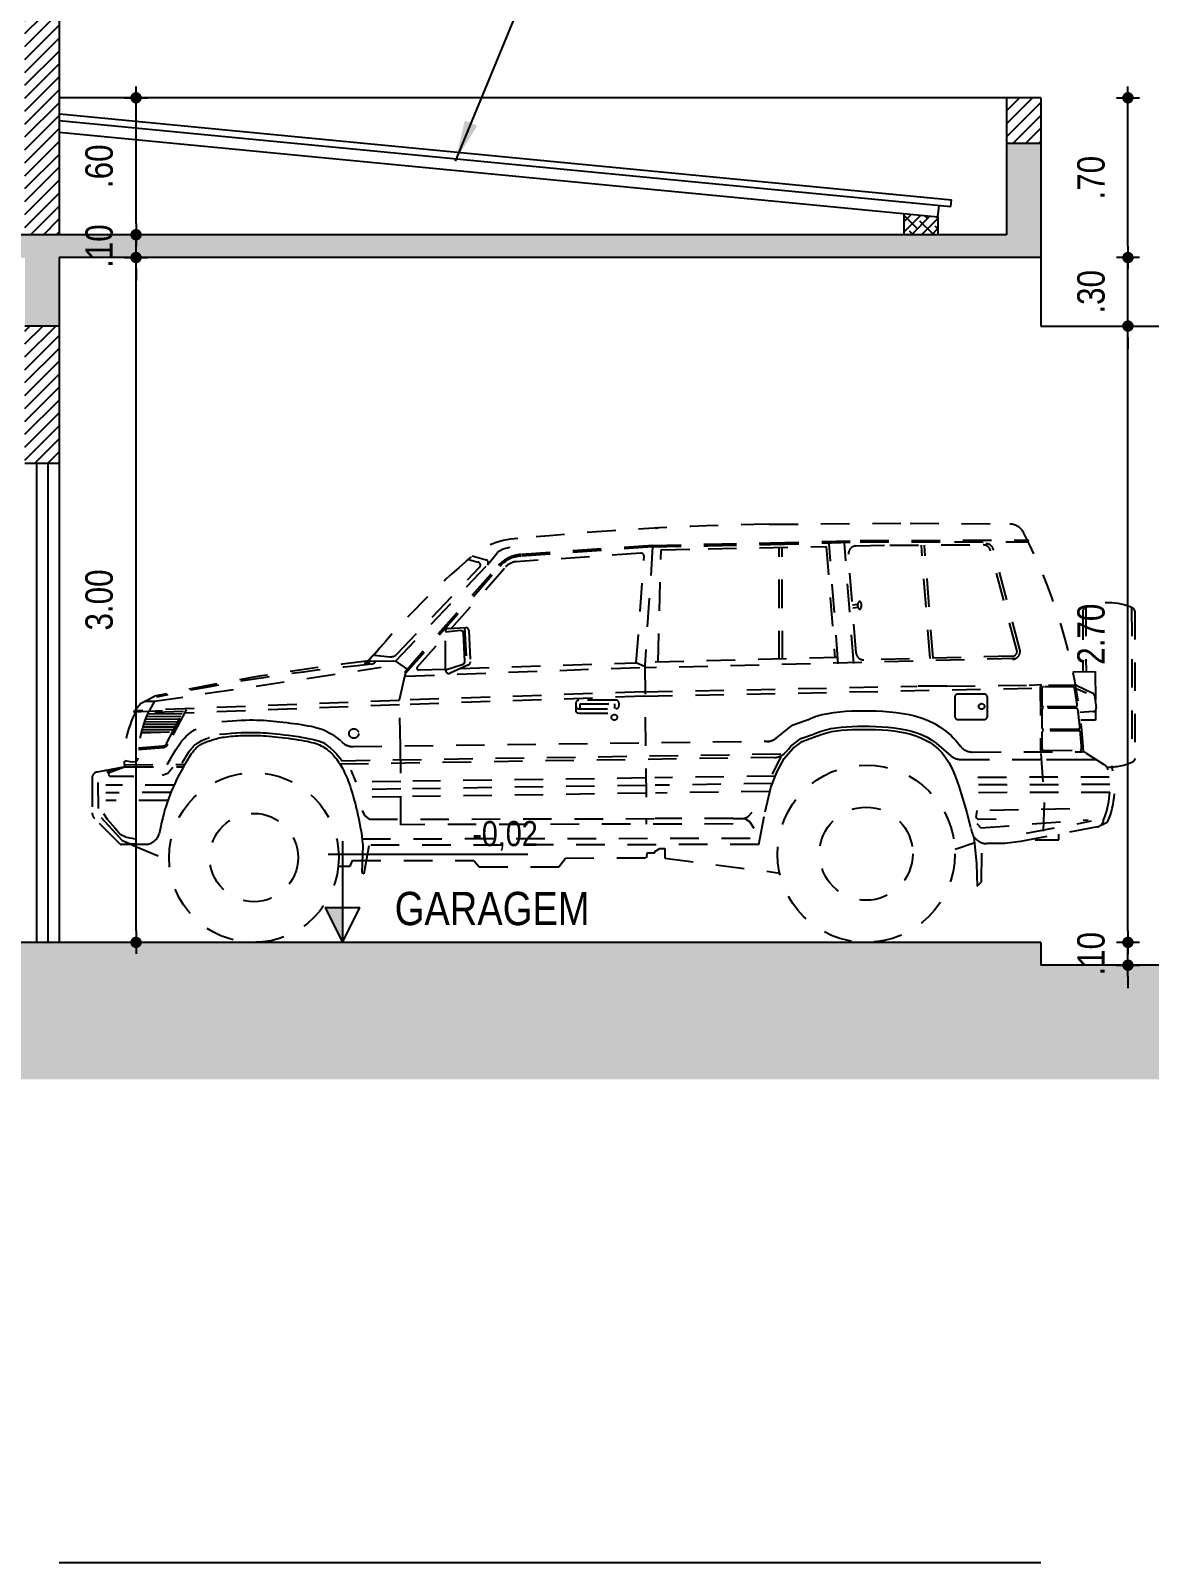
# Model space of a CAD drawing. Header units: millimetres. Extents: x 3955 to 10567, y -112 to 1797.
# Drawn here: x 5278.84 to 5283.74, y 1029.76 to 1036.47 of the extents above; entities that cross this region are included whole.
import ezdxf
from ezdxf.enums import TextEntityAlignment as Align

# ---------------------------------------------------------------- set-up
doc = ezdxf.new("R2010")
doc.units = ezdxf.units.MM
doc.header["$LTSCALE"] = 20
doc.linetypes.add('HIDDEN2', pattern=[0.1875, 0.125, -0.0625])
for name, color, linetype in [('COTA', 7, 'Continuous'), ('E-hatch', 8, 'Continuous'), ('E-prj-w', 7, 'HIDDEN2'), ('E-txt-g', 3, 'Continuous'), ('PAREDE', 5, 'Continuous')]:
    doc.layers.add(name, color=color, linetype=linetype)
doc.layers.add('E-Cta-W', color=7, linetype='Continuous', lineweight=20)
doc.layers.add('E-Txt-W', color=7, linetype='Continuous', lineweight=20)
doc.styles.add('F2', font='ARIALN.TTF')
doc.styles.add('REG60', font='romans.shx', dxfattribs={"width": 0.8, "height": 0.15})
doc.styles.add('REG80', font='romans.shx', dxfattribs={"width": 0.8, "height": 0.2})
doc.styles.get("Standard").update_dxf_attribs({"font": 'arial.ttf'})
doc.dimstyles.new('ARQUITETURA', dxfattribs={"dimtxt": 0.11, "dimasz": 0.05, "dimexe": 0.1, "dimexo": 0, "dimgap": 0.1, "dimtad": 1, "dimzin": 5, "dimdsep": 46, "dimtxsty": 'F2', "dimblk": 'COTA', "dimcen": 0, "dimse1": 1, "dimse2": 1, "dimadec": 0, "dimazin": 0, "dimtfac": 2, "dimtix": 1, "dimtmove": 2, "dimatfit": 3, "dimldrblk": 'COTA', "dimfxl": 1, "dimtolj": 1, "dimtzin": 5, "dimarcsym": 0})
doc.dimstyles.get("Standard").update_dxf_attribs({"dimtxt": 0.18, "dimasz": 0.18, "dimexe": 0.18, "dimexo": 0.0625, "dimgap": 0.09, "dimtad": 0, "dimtih": 1, "dimtoh": 1, "dimdec": 4, "dimzin": 0, "dimdsep": 46, "dimtxsty": 'Standard', "dimcen": 0.09, "dimadec": 0, "dimazin": 0, "dimtfac": 1, "dimtdec": 4, "dimtofl": 0, "dimtmove": 0, "dimatfit": 3, "dimfxl": 1, "dimtolj": 1, "dimtzin": 0, "dimarcsym": 0})
pattern_1 = [(45, (0, 0), (-0.02828427125, 0.02828427125), [])]

# ---------------------------------------------------------------- blocks, each defined once
blk = doc.blocks.new('TXT-AMB75')
at = {"layer": 'E-txt-g', "style": 'REG80', "width": 0.8, "flags": 8}
blk.add_attdef('TXT', text='', height=0.2, dxfattribs=at).set_placement((0.0055, 0.2964), align=Align.CENTER)
at = {"layer": 'E-Txt-W', "style": 'REG60', "width": 0.8, "flags": 8}
blk.add_attdef('TXT', text='', height=0.15, dxfattribs=at).set_placement((0.0055, 0.0271), align=Align.CENTER)
blk = doc.blocks.new('COTA')
at = {"layer": 'COTA'}
for p, q in [((-1, 0), (1, 0)), ((0, 1), (0, -1))]:
    blk.add_line(p, q, dxfattribs=at)
at = {"layer": 'COTA', "const_width": 0.5}
blk.add_lwpolyline([(-0.25, 0, 1), (0.25, 0, 1)], format="xyb", close=True, dxfattribs=at)
blk = doc.blocks.new('*D371')
at = {"color": 0, "lineweight": -2}
blk.add_line((5279.3026, 1032.527), (5279.3026, 1035.427), dxfattribs=at)
at = {"color": 0, "lineweight": -2, "xscale": 0.05, "yscale": 0.05, "zscale": 0.05}
for p, rotation in [((5279.3026, 1035.477), 90), ((5279.3026, 1032.477), 270)]:
    blk.add_blockref('COTA', p, dxfattribs=dict(at, rotation=rotation))
at = {"color": 0, "insert": (5279.1413, 1033.977), "char_height": 0.12, "attachment_point": 5, "rotation": 90, "style": 'F2'}
blk.add_mtext('\\A1;3.00', dxfattribs=at)
blk = doc.blocks.new('*D372')
at = {"color": 0, "lineweight": -2}
for p, q in [((5279.3026, 1035.627), (5279.3026, 1035.677)), ((5279.3026, 1035.477), (5279.3026, 1035.577)), ((5279.3026, 1035.427), (5279.3026, 1035.377))]:
    blk.add_line(p, q, dxfattribs=at)
at = {"color": 0, "lineweight": -2, "xscale": 0.05, "yscale": 0.05, "zscale": 0.05}
for p, rotation in [((5279.3026, 1035.577), 270), ((5279.3026, 1035.477), 90)]:
    blk.add_blockref('COTA', p, dxfattribs=dict(at, rotation=rotation))
at = {"color": 0, "insert": (5279.1413, 1035.527), "char_height": 0.12, "attachment_point": 5, "rotation": 90, "style": 'F2'}
blk.add_mtext('\\A1;.10', dxfattribs=at)
blk = doc.blocks.new('*D373')
at = {"color": 0, "lineweight": -2}
blk.add_line((5279.3026, 1035.627), (5279.3026, 1036.127), dxfattribs=at)
at = {"color": 0, "lineweight": -2, "xscale": 0.05, "yscale": 0.05, "zscale": 0.05}
for p, rotation in [((5279.3026, 1036.177), 90), ((5279.3026, 1035.577), 270)]:
    blk.add_blockref('COTA', p, dxfattribs=dict(at, rotation=rotation))
at = {"color": 0, "insert": (5279.1413, 1035.877), "char_height": 0.12, "attachment_point": 5, "rotation": 90, "style": 'F2'}
blk.add_mtext('\\A1;.60', dxfattribs=at)
blk = doc.blocks.new('*D449')
at = {"color": 0, "lineweight": -2}
for p, q in [((5283.6482, 1032.527), (5283.6482, 1032.577)), ((5283.6482, 1032.377), (5283.6482, 1032.477)), ((5283.6482, 1032.327), (5283.6482, 1032.277))]:
    blk.add_line(p, q, dxfattribs=at)
at = {"color": 0, "lineweight": -2, "xscale": 0.05, "yscale": 0.05, "zscale": 0.05}
for p, rotation in [((5283.6482, 1032.477), 270), ((5283.6482, 1032.377), 90)]:
    blk.add_blockref('COTA', p, dxfattribs=dict(at, rotation=rotation))
at = {"color": 0, "insert": (5283.4869, 1032.427), "char_height": 0.12, "attachment_point": 5, "rotation": 90, "style": 'F2'}
blk.add_mtext('\\A1;.10', dxfattribs=at)
blk = doc.blocks.new('*D450')
at = {"color": 0, "lineweight": -2}
blk.add_line((5283.6482, 1032.527), (5283.6482, 1035.127), dxfattribs=at)
at = {"color": 0, "lineweight": -2, "xscale": 0.05, "yscale": 0.05, "zscale": 0.05}
for p, rotation in [((5283.6482, 1035.177), 90), ((5283.6482, 1032.477), 270)]:
    blk.add_blockref('COTA', p, dxfattribs=dict(at, rotation=rotation))
at = {"color": 0, "insert": (5283.4869, 1033.827), "char_height": 0.12, "attachment_point": 5, "rotation": 90, "style": 'F2'}
blk.add_mtext('\\A1;2.70', dxfattribs=at)
blk = doc.blocks.new('*D451')
at = {"color": 0, "lineweight": -2}
for p, q in [((5283.6482, 1035.527), (5283.6482, 1035.577)), ((5283.6482, 1035.177), (5283.6482, 1035.477)), ((5283.6482, 1035.127), (5283.6482, 1035.077))]:
    blk.add_line(p, q, dxfattribs=at)
at = {"color": 0, "lineweight": -2, "xscale": 0.05, "yscale": 0.05, "zscale": 0.05}
for p, rotation in [((5283.6482, 1035.477), 270), ((5283.6482, 1035.177), 90)]:
    blk.add_blockref('COTA', p, dxfattribs=dict(at, rotation=rotation))
at = {"color": 0, "insert": (5283.4869, 1035.327), "char_height": 0.12, "attachment_point": 5, "rotation": 90, "style": 'F2'}
blk.add_mtext('\\A1;.30', dxfattribs=at)
blk = doc.blocks.new('*D452')
at = {"color": 0, "lineweight": -2}
blk.add_line((5283.6482, 1035.527), (5283.6482, 1036.127), dxfattribs=at)
at = {"color": 0, "lineweight": -2, "xscale": 0.05, "yscale": 0.05, "zscale": 0.05}
for p, rotation in [((5283.6482, 1036.177), 90), ((5283.6482, 1035.477), 270)]:
    blk.add_blockref('COTA', p, dxfattribs=dict(at, rotation=rotation))
at = {"color": 0, "insert": (5283.4869, 1035.827), "char_height": 0.12, "attachment_point": 5, "rotation": 90, "style": 'F2'}
blk.add_mtext('\\A1;.70', dxfattribs=at)
blk = doc.blocks.new('*X474')
at = {"color": 0}
for p, q in [((3.2186, 15.2), (3.3827, 15.2)), ((3.192, 15.125), (3.3432, 15.125)), ((3.1955, 15.1375), (3.3498, 15.1375)), ((3.1994, 15.15), (3.3563, 15.15)), ((3.2037, 15.1625), (3.3629, 15.1625)), ((3.2083, 15.175), (3.3695, 15.175)), ((3.2132, 15.1875), (3.3761, 15.1875)), ((3.1887, 15.1125), (3.2805, 15.1125))]:
    blk.add_line(p, q, dxfattribs=at)

msp = doc.modelspace()

# ---------------------------------------------------------------- hatches: boundary and pattern name
at = {"layer": 'E-hatch'}
h = msp.add_hatch(dxfattribs=at)
h.set_pattern_fill('ANSI38', color=256, scale=0.01, style=0)
h.set_pattern_definition([(45, (0, 48.930234), (-0.0224506403, 0.0224506403), []), (135, (0, 48.930234), (-0.0673519209, 0.0224506403), [0.079375, -0.047625])])
h.paths.add_polyline_path([(5264.2158, 1035.477), (5267.2158, 1035.477), (5267.2158, 1035.177), (5267.3658, 1035.177), (5267.3658, 1035.477), (5268.5658, 1035.477), (5268.5658, 1035.177), (5268.7158, 1035.177), (5268.7158, 1035.477), (5269.9158, 1035.477), (5269.9158, 1035.177), (5270.0658, 1035.177), (5270.0658, 1035.477), (5272.5658, 1035.477), (5272.5658, 1035.177), (5272.7158, 1035.177), (5272.7158, 1035.477), (5275.2158, 1035.477), (5275.2158, 1035.177), (5275.3658, 1035.177), (5275.3658, 1035.477), (5276.4658, 1035.477), (5276.4658, 1035.177), (5276.6158, 1035.177), (5276.6158, 1035.477), (5278.8158, 1035.477), (5278.8158, 1035.177), (5278.9658, 1035.177), (5278.9658, 1035.477), (5283.2661, 1035.477), (5283.2661, 1035.977), (5283.1158, 1035.977), (5283.1158, 1035.577), (5264.0658, 1035.577), (5264.0658, 1035.177), (5264.2158, 1035.177)])
h.paths.add_polyline_path([(5268.5658, 1036.277), (5268.7158, 1036.277), (5268.7158, 1036.677), (5267.2158, 1036.677), (5267.2158, 1036.277), (5267.3658, 1036.277), (5267.3658, 1036.577), (5268.5658, 1036.577)])
h.paths.add_polyline_path([(5267.1158, 1038.277), (5267.1158, 1038.177), (5268.8158, 1038.177), (5268.8158, 1038.277)])
h = msp.add_hatch(dxfattribs=at)
h.set_pattern_fill('_USER', color=256, scale=0.04, angle=45, style=0, pattern_type=0)
h.set_pattern_definition([(45, (0, 48.930234), (-0.02828427125, 0.02828427125), [])])
h.paths.add_polyline_path([(5268.5658, 1036.677), (5268.7158, 1036.677), (5268.7158, 1038.177), (5268.5658, 1038.177)])
h.paths.add_polyline_path([(5267.3658, 1038.177), (5267.2158, 1038.177), (5267.2158, 1036.677), (5267.3658, 1036.677)])
h.paths.add_polyline_path([(5267.2158, 1035.577), (5267.3658, 1035.577), (5267.3658, 1036.277), (5267.2158, 1036.277)])
h.paths.add_polyline_path([(5268.5658, 1035.577), (5268.7158, 1035.577), (5268.7158, 1036.277), (5268.5658, 1036.277)])
h.paths.add_polyline_path([(5268.5658, 1033.2701), (5268.5658, 1033.2701), (5268.5658, 1033.2206), (5268.5658, 1032.477), (5268.7158, 1032.477), (5268.7158, 1033.2206), (5268.7158, 1033.2206), (5268.7158, 1033.2701), (5268.7158, 1035.177), (5268.5658, 1035.177)])
h.paths.add_polyline_path([(5267.3658, 1035.177), (5267.2158, 1035.177), (5267.2158, 1032.477), (5267.3658, 1032.477)])
h.paths.add_polyline_path([(5269.9158, 1034.577), (5270.0658, 1034.577), (5270.0658, 1035.177), (5269.9158, 1035.177)])
h.paths.add_polyline_path([(5264.2158, 1035.177), (5264.0658, 1035.177), (5264.0658, 1032.477), (5264.2158, 1032.477)])
h.paths.add_polyline_path([(5264.2158, 1036.6683), (5264.0658, 1036.6683), (5264.0658, 1035.577), (5264.2158, 1035.577)])
h.paths.add_polyline_path([(5272.7158, 1035.177), (5272.5658, 1035.177), (5272.5658, 1032.477), (5272.7158, 1032.477)])
h.paths.add_polyline_path([(5272.7158, 1037.877), (5272.5658, 1037.877), (5272.5658, 1035.577), (5272.7158, 1035.577)])
h.paths.add_polyline_path([(5275.3658, 1035.177), (5275.2158, 1035.177), (5275.2158, 1032.477), (5275.3658, 1032.477)])
h.paths.add_polyline_path([(5276.6158, 1035.177), (5276.4658, 1035.177), (5276.4658, 1032.477), (5276.6158, 1032.477)])
h.paths.add_polyline_path([(5278.9658, 1035.177), (5278.8158, 1035.177), (5278.8158, 1034.577), (5278.9658, 1034.577)])
h = msp.add_hatch(dxfattribs=at)
h.set_pattern_fill('_USER', color=256, scale=0.04, angle=45, style=0, pattern_type=0)
h.set_pattern_definition(pattern_1)
h.paths.add_polyline_path([(5278.9658, 1037.777), (5279.0658, 1037.777), (5279.0658, 1037.877), (5278.8158, 1037.877), (5278.8158, 1035.577), (5278.9658, 1035.577)])
h = msp.add_hatch(dxfattribs=at)
h.set_pattern_fill('_USER', color=256, scale=0.04, angle=45, style=0, pattern_type=0)
h.set_pattern_definition(pattern_1)
h.paths.add_polyline_path([(5283.2661, 1036.177), (5283.1158, 1036.177), (5283.1158, 1035.977), (5283.2661, 1035.977)])
h = msp.add_hatch(dxfattribs=at)
h.set_pattern_fill('ANSI38', color=256, scale=0.01, style=0)
h.paths.add_polyline_path([(5282.8158, 1035.6559), (5282.6658, 1035.6703), (5282.6658, 1035.577), (5282.8158, 1035.577)])
h = msp.add_hatch(dxfattribs=at)
h.set_pattern_fill('ANSI38', color=256, scale=0.02, style=0)
h.set_pattern_definition([(45, (0, 48.930234), (-0.0449012806, 0.0449012806), []), (135, (0, 48.930234), (-0.1347038418, 0.0449012806), [0.15875, -0.09525])])
h.paths.add_polyline_path([(5288.5658, 1032.327), (5286.0658, 1032.327), (5286.0658, 1032.377), (5283.2661, 1032.377), (5283.2661, 1032.477), (5264.0658, 1032.477), (5264.0658, 1032.427), (5263.4658, 1032.427), (5263.4658, 1032.377), (5260.3554, 1032.377), (5260.3554, 1031.877), (5289.334, 1031.877), (5289.334, 1032.177), (5288.5658, 1032.177)])

# ---------------------------------------------------------------- linework, layer by layer
at = {"color": 5}
for p, q in [((5278.9658, 1037.777), (5278.9658, 1035.577)), ((5283.1158, 1036.177), (5283.1158, 1035.577)), ((5283.2661, 1036.177), (5283.1158, 1036.177)), ((5283.2661, 1036.177), (5283.2661, 1035.477)), ((5283.2661, 1035.977), (5283.1158, 1035.977)), ((5282.6658, 1035.6703), (5282.6658, 1035.577)), ((5282.8158, 1035.6559), (5282.8158, 1035.577)), ((5283.1158, 1035.577), (5264.0658, 1035.577)), ((5283.2661, 1035.477), (5278.9658, 1035.477)), ((5278.9658, 1035.477), (5278.9658, 1034.577)), ((5278.9658, 1035.177), (5278.8158, 1035.177)), ((5278.8158, 1034.577), (5278.9658, 1034.577))]:
    msp.add_line(p, q, dxfattribs=at)
at = {"color": 8}
for p, q in [((5283.1158, 1036.177), (5278.9658, 1036.177)), ((5283.2661, 1035.477), (5283.2661, 1035.177)), ((5283.2661, 1035.177), (5285.6158, 1035.177)), ((5278.9658, 1034.577), (5278.9658, 1032.477))]:
    msp.add_line(p, q, dxfattribs=at)
at = {"color": 6}
for p, q in [((5278.9658, 1036.0772), (5282.8724, 1035.7007)), ((5278.9686, 1036.1071), (5282.8753, 1035.7305)), ((5278.9658, 1036.027), (5282.8158, 1035.6559)), ((5282.8158, 1035.6559), (5282.8206, 1035.7057)), ((5282.8724, 1035.7007), (5282.8753, 1035.7305))]:
    msp.add_line(p, q, dxfattribs=at)
at = {"color": 7}
for p, q in [((5278.8658, 1034.577), (5278.8658, 1032.477)), ((5278.9158, 1034.577), (5278.9158, 1032.477))]:
    msp.add_line(p, q, dxfattribs=at)
for p, q in [((5280.2067, 1032.9208), (5280.2067, 1032.477)), ((5280.1448, 1032.8632), (5281.0187, 1032.8632)), ((5280.1305, 1032.6294), (5280.2067, 1032.477)), ((5280.1305, 1032.6294), (5280.2829, 1032.6294)), ((5280.2067, 1032.477), (5280.2829, 1032.6294))]:
    msp.add_line(p, q)
at = {"color": 1}
for p, q in [((5283.2661, 1032.477), (5264.0658, 1032.477)), ((5283.2661, 1032.477), (5283.2661, 1032.377)), ((5286.0658, 1032.377), (5283.2661, 1032.377))]:
    msp.add_line(p, q, dxfattribs=at)
msp.add_solid([(5280.1305, 1032.6294), (5280.2067, 1032.6294), (5280.2067, 1032.477)])
at = {"layer": 'E-prj-w', "color": 8, "ltscale": 0.05}
for p, q in [((5282.0784, 1034.3085), (5282.6946, 1034.3141)), ((5282.6946, 1034.3141), (5283.1309, 1034.3094)), ((5281.5652, 1034.2159), (5280.9879, 1034.1762)), ((5281.5656, 1034.2091), (5280.9884, 1034.1694)), ((5281.5656, 1034.2091), (5281.5311, 1033.6887)), ((5281.5893, 1033.7046), (5281.6033, 1034.1964)), ((5281.6033, 1034.1964), (5281.8087, 1034.2014)), ((5281.8087, 1034.2014), (5282.3266, 1034.2116)), ((5282.1208, 1033.7167), (5282.1197, 1034.2052)), ((5282.1343, 1033.7167), (5282.1333, 1034.2055)), ((5282.3266, 1034.2116), (5282.3644, 1033.7214)), ((5282.3793, 1033.6979), (5282.339, 1034.224)), ((5282.4468, 1033.6992), (5282.4066, 1034.2253)), ((5282.4568, 1034.2135), (5282.6055, 1034.2175)), ((5282.6055, 1034.2175), (5283.0133, 1034.2183)), ((5282.781, 1033.7211), (5282.7431, 1034.2168)), ((5282.7945, 1033.7221), (5282.7566, 1034.2178)), ((5283.1617, 1033.7566), (5283.0461, 1034.1931)), ((5283.1748, 1033.7601), (5283.0588, 1034.1984)), ((5280.4398, 1033.7083), (5280.8422, 1034.1306)), ((5280.4782, 1033.6597), (5280.8908, 1034.1282)), ((5280.4833, 1033.6552), (5280.8959, 1034.1237)), ((5280.6852, 1033.8532), (5280.9216, 1034.1216)), ((5280.7596, 1034.1546), (5280.8017, 1034.1428)), ((5280.7746, 1034.1703), (5280.836, 1034.1531)), ((5281.5138, 1034.182), (5280.9679, 1034.1444)), ((5281.494, 1033.7016), (5281.5283, 1034.1674)), ((5282.4569, 1033.7457), (5282.4239, 1034.177)), ((5280.4444, 1033.7389), (5280.8078, 1034.1204)), ((5282.4647, 1033.9569), (5282.4419, 1033.9542)), ((5282.4663, 1033.9434), (5282.4435, 1033.9408)), ((5283.4503, 1033.928), (5283.4508, 1033.6658)), ((5283.4638, 1033.943), (5283.4644, 1033.6658)), ((5283.6642, 1033.9434), (5283.6656, 1033.2668)), ((5283.6778, 1033.9285), (5283.6792, 1033.2818)), ((5280.6706, 1033.8526), (5280.7468, 1033.8558)), ((5280.5345, 1033.6821), (5280.6577, 1033.8219)), ((5280.658, 1033.6733), (5280.6577, 1033.839)), ((5280.761, 1033.8429), (5280.7673, 1033.7053)), ((5280.319, 1033.7114), (5280.3659, 1033.7619)), ((5280.3693, 1033.7642), (5280.3247, 1033.7159)), ((5280.3451, 1033.7354), (5280.4166, 1033.7286)), ((5283.1569, 1033.7209), (5281.5312, 1033.6792)), ((5282.3773, 1033.7248), (5281.5321, 1033.7031)), ((5283.1417, 1033.7311), (5282.4916, 1033.7144)), ((5279.3836, 1033.5332), (5280.3768, 1033.6825)), ((5280.3064, 1033.7022), (5280.3098, 1033.7067)), ((5280.3064, 1033.6953), (5280.3064, 1033.7022)), ((5280.3099, 1033.693), (5280.3064, 1033.6953)), ((5280.3098, 1033.7067), (5280.319, 1033.7114)), ((5280.3202, 1033.6953), (5280.3099, 1033.693)), ((5280.3247, 1033.7011), (5280.3202, 1033.6953)), ((5280.3247, 1033.7159), (5280.3224, 1033.7068)), ((5280.3224, 1033.7068), (5280.3247, 1033.7011)), ((5280.3244, 1033.7103), (5280.4398, 1033.7083)), ((5280.4398, 1033.7083), (5280.4958, 1033.6694)), ((5280.4563, 1033.5401), (5280.4833, 1033.6552)), ((5280.4849, 1033.6434), (5281.5296, 1033.6823)), ((5280.5399, 1033.6708), (5280.658, 1033.6746)), ((5280.6592, 1033.6664), (5280.658, 1033.6733)), ((5280.7592, 1033.6923), (5280.6781, 1033.6564)), ((5280.7241, 1033.6767), (5281.494, 1033.7016)), ((5281.4967, 1033.7018), (5281.5305, 1033.6864)), ((5281.5311, 1033.6887), (5281.538, 1032.9949)), ((5283.4071, 1033.6628), (5283.5051, 1033.663)), ((5283.5051, 1033.663), (5283.5054, 1033.5302)), ((5281.5279, 1033.5747), (5282.7246, 1033.5995)), ((5281.5279, 1033.5554), (5283.2643, 1033.5914)), ((5282.8544, 1033.5998), (5282.7246, 1033.5995)), ((5282.8544, 1033.5998), (5283.2156, 1033.6039)), ((5283.2156, 1033.6039), (5283.2695, 1033.6062)), ((5283.2643, 1033.5961), (5283.2649, 1033.3114)), ((5283.4245, 1033.6033), (5283.2711, 1033.6029)), ((5283.2711, 1033.5894), (5283.2712, 1033.5158)), ((5283.4074, 1033.5964), (5283.2779, 1033.5962)), ((5283.4206, 1033.6032), (5283.4939, 1033.5689)), ((5283.4215, 1033.5892), (5283.4668, 1033.57)), ((5279.2913, 1033.4855), (5279.3217, 1033.5233)), ((5280.4563, 1033.5372), (5279.2966, 1033.492)), ((5279.3217, 1033.5233), (5279.3835, 1033.5551)), ((5279.3427, 1033.5341), (5279.3836, 1033.5332)), ((5279.3836, 1033.5332), (5279.3615, 1033.4948)), ((5280.4564, 1033.5178), (5279.514, 1033.4812)), ((5281.5279, 1033.5747), (5280.4563, 1033.5372)), ((5281.5279, 1033.5747), (5280.4563, 1033.5372)), ((5280.4617, 1033.336), (5280.4563, 1033.5401)), ((5281.5279, 1033.5554), (5280.4564, 1033.5178)), ((5281.2292, 1033.5243), (5281.2292, 1033.5141)), ((5281.4049, 1033.5382), (5281.2427, 1033.5379)), ((5281.2485, 1033.5217), (5281.3986, 1033.522)), ((5281.2485, 1033.5006), (5281.2485, 1033.5217)), ((5281.3986, 1033.522), (5281.3986, 1033.5009)), ((5281.4185, 1033.5145), (5281.4185, 1033.5247)), ((5282.8895, 1033.5509), (5282.8896, 1033.4671)), ((5283.0185, 1033.5648), (5282.903, 1033.5645)), ((5283.0323, 1033.4674), (5283.0322, 1033.5512)), ((5283.5016, 1033.5585), (5283.5089, 1033.5038)), ((5279.293, 1033.4876), (5279.5218, 1033.496)), ((5279.5103, 1033.4888), (5279.355, 1033.4831)), ((5279.4367, 1033.3482), (5279.5103, 1033.4888)), ((5279.5218, 1033.496), (5279.4427, 1033.3451)), ((5281.2286, 1033.5136), (5281.2286, 1033.4955)), ((5281.2286, 1033.4955), (5281.2299, 1033.4868)), ((5281.2299, 1033.4868), (5281.2349, 1033.4825)), ((5281.2349, 1033.4825), (5281.2448, 1033.4806)), ((5281.2428, 1033.5005), (5281.405, 1033.5009)), ((5281.2448, 1033.4806), (5281.3725, 1033.4809)), ((5282.9032, 1033.4536), (5283.0188, 1033.4538)), ((5283.2713, 1033.4954), (5283.2715, 1033.417)), ((5283.4191, 1033.5093), (5283.278, 1033.509)), ((5283.4219, 1033.5025), (5283.2781, 1033.5022)), ((5283.4964, 1033.4885), (5283.4371, 1033.4843)), ((5283.5055, 1033.4504), (5283.4419, 1033.4503)), ((5283.5054, 1033.4928), (5283.5055, 1033.4504)), ((5279.3249, 1033.3949), (5279.4634, 1033.3992)), ((5282.1048, 1033.3708), (5282.1674, 1033.4192)), ((5283.2715, 1033.3966), (5283.2716, 1033.325)), ((5283.4311, 1033.4105), (5283.2783, 1033.4102)), ((5283.433, 1033.4038), (5283.2783, 1033.4034)), ((5279.3132, 1033.3218), (5279.4209, 1033.3306)), ((5279.3138, 1033.3286), (5279.4203, 1033.3374)), ((5280.201, 1033.3584), (5280.204, 1033.356)), ((5280.204, 1033.356), (5280.2087, 1033.3518)), ((5280.2548, 1033.3345), (5282.0779, 1033.3582)), ((5280.4624, 1032.9926), (5280.4617, 1033.336)), ((5282.1493, 1033.3108), (5282.1606, 1033.3241)), ((5282.7982, 1033.3568), (5282.8085, 1033.3494)), ((5282.8085, 1033.3494), (5282.8719, 1033.2948)), ((5282.8828, 1033.3734), (5282.8953, 1033.3604)), ((5282.8953, 1033.3604), (5282.9142, 1033.3365)), ((5283.2784, 1033.3183), (5283.4384, 1033.3186)), ((5279.2526, 1033.2735), (5279.2837, 1033.2678)), ((5279.2837, 1033.2678), (5279.2998, 1033.27)), ((5280.1959, 1033.2592), (5282.1139, 1033.289)), ((5280.2026, 1033.2729), (5282.1414, 1033.303)), ((5282.1281, 1033.2908), (5282.0888, 1033.2137)), ((5282.9161, 1033.2783), (5283.2914, 1033.2777)), ((5282.9675, 1033.3108), (5283.4461, 1033.3118)), ((5283.1667, 1033.2782), (5283.1751, 1033.2781)), ((5283.1751, 1033.2781), (5283.2226, 1033.2778)), ((5283.267, 1033.3047), (5283.2816, 1033.0892)), ((5283.2914, 1033.2777), (5283.3856, 1033.2777)), ((5283.3856, 1033.2777), (5283.5096, 1033.2779)), ((5283.4645, 1033.3065), (5283.5455, 1033.2545)), ((5279.1098, 1033.1964), (5279.1101, 1033.0441)), ((5279.2543, 1033.2456), (5279.1321, 1033.2232)), ((5279.2543, 1033.2456), (5279.5134, 1033.2461)), ((5280.462, 1033.1819), (5280.2658, 1033.179)), ((5281.536, 1033.1974), (5280.5149, 1033.1826)), ((5282.1032, 1033.2056), (5281.5752, 1033.1979)), ((5283.5662, 1033.201), (5282.9301, 1033.1996)), ((5279.1358, 1033.1775), (5279.136, 1033.063)), ((5279.4678, 1033.166), (5279.1702, 1033.1653)), ((5279.4542, 1033.1332), (5279.1702, 1033.1326)), ((5280.4621, 1033.1491), (5280.2757, 1033.1464)), ((5280.4622, 1033.1148), (5280.2793, 1033.1121)), ((5281.5367, 1033.1303), (5280.5135, 1033.1155)), ((5281.5364, 1033.1647), (5280.5142, 1033.1499)), ((5282.0898, 1033.1727), (5281.5767, 1033.1653)), ((5282.0788, 1033.1382), (5281.5782, 1033.1309)), ((5283.569, 1033.1683), (5282.9402, 1033.1669)), ((5283.5688, 1033.1339), (5282.9508, 1033.1326)), ((5279.4403, 1033.0989), (5279.1703, 1033.0983)), ((5282.9861, 1033.054), (5282.9819, 1033.0239)), ((5283.3935, 1033.0614), (5282.9861, 1033.054)), ((5283.2816, 1033.0892), (5283.2749, 1032.9337)), ((5279.2305, 1032.9102), (5279.1201, 1033.0201)), ((5281.9182, 1032.9957), (5280.4624, 1032.9926)), ((5281.9186, 1033.0199), (5281.5769, 1033.0192)), ((5282.9819, 1033.0239), (5282.9905, 1033.0174)), ((5282.9863, 1032.998), (5283.0035, 1032.9787)), ((5282.9905, 1033.0174), (5283.0703, 1033.0176)), ((5283.0035, 1032.9787), (5283.4733, 1033.0141)), ((5283.5142, 1032.9828), (5283.1781, 1032.9183)), ((5283.2041, 1032.9552), (5283.4879, 1033.0088)), ((5283.5343, 1032.9923), (5283.5594, 1033.005)), ((5280.2929, 1032.9304), (5282.0363, 1032.9341)), ((5282.9774, 1032.9127), (5282.8913, 1032.8838)), ((5282.9597, 1032.978), (5282.9644, 1032.9602)), ((5283.1781, 1032.9183), (5283.1094, 1032.9099)), ((5279.3504, 1032.9065), (5279.2401, 1032.9063)), ((5279.2838, 1032.9048), (5279.4419, 1032.8381)), ((5280.2965, 1032.901), (5280.2922, 1032.7832)), ((5282.031, 1032.9059), (5280.2963, 1032.9022)), ((5280.3013, 1032.7787), (5280.3237, 1032.9033)), ((5281.1553, 1032.8083), (5281.1839, 1032.8466)), ((5281.1839, 1032.8466), (5281.5402, 1032.8474)), ((5281.5402, 1032.8474), (5281.5419, 1032.8694)), ((5281.5419, 1032.8694), (5281.575, 1032.8695)), ((5281.575, 1032.875), (5281.5971, 1032.8879)), ((5281.575, 1032.8695), (5281.575, 1032.875)), ((5281.5971, 1032.8879), (5281.6191, 1032.888)), ((5281.6191, 1032.888), (5281.6192, 1032.8457)), ((5281.6192, 1032.8457), (5282.1231, 1032.7809)), ((5283.1094, 1032.9099), (5283.0302, 1032.9097)), ((5280.1933, 1032.811), (5280.2412, 1032.8111)), ((5280.2412, 1032.8111), (5280.2507, 1032.8351)), ((5280.2507, 1032.8351), (5280.7819, 1032.8362)), ((5280.2922, 1032.7832), (5280.3013, 1032.7787)), ((5280.7819, 1032.8362), (5280.8059, 1032.8075)), ((5280.8059, 1032.8075), (5281.1553, 1032.8083))]:
    msp.add_line(p, q, dxfattribs=at)
for points in [[(5280.8422, 1034.1306), (5280.8623, 1034.1561), (5280.8858, 1034.185), (5280.8955, 1034.1929), (5280.9107, 1034.2007), (5280.941, 1034.2086)], [(5281.5655, 1034.2159), (5281.8082, 1034.2217), (5282.0818, 1034.2271), (5282.4754, 1034.2376), (5283.2076, 1034.2391)], [(5281.5656, 1034.2091), (5281.8084, 1034.2149), (5282.082, 1034.2203), (5282.4755, 1034.2308), (5282.8884, 1034.2316), (5283.2109, 1034.2323)], [(5280.7421, 1033.8564), (5280.7509, 1033.6876)], [(5280.6577, 1033.8371), (5280.7238, 1033.8451), (5280.7322, 1033.8423), (5280.7351, 1033.8311), (5280.741, 1033.7073), (5280.7382, 1033.6974), (5280.7311, 1033.6932), (5280.658, 1033.6691)], [(5280.3322, 1033.6952), (5280.3442, 1033.6988), (5280.3522, 1033.7091)], [(5279.6782, 1033.4441), (5279.7012, 1033.4463), (5279.723, 1033.4481), (5279.7436, 1033.4494), (5279.763, 1033.4504), (5279.7814, 1033.451), (5279.7989, 1033.4513), (5279.8156, 1033.4513), (5279.8314, 1033.4511), (5279.8467, 1033.4506), (5279.8614, 1033.4499), (5279.8757, 1033.449), (5279.8899, 1033.4479), (5279.904, 1033.4466), (5279.9182, 1033.4452), (5279.9326, 1033.4436), (5279.9474, 1033.4419), (5279.9627, 1033.44), (5279.9784, 1033.438), (5279.9942, 1033.4359), (5280.01, 1033.4337), (5280.0256, 1033.4314), (5280.0408, 1033.4289), (5280.0555, 1033.4263), (5280.0693, 1033.4236), (5280.0822, 1033.4207), (5280.0943, 1033.4176), (5280.1058, 1033.4142), (5280.1169, 1033.4104), (5280.1276, 1033.406), (5280.1383, 1033.401), (5280.1489, 1033.3953), (5280.1599, 1033.3888), (5280.1711, 1033.3814), (5280.1824, 1033.3733), (5280.1934, 1033.3647), (5280.1994, 1033.3598)], [(5282.1674, 1033.4192), (5282.1816, 1033.4301), (5282.2514, 1033.455)], [(5282.2452, 1033.4525), (5282.2574, 1033.458), (5282.2829, 1033.4673), (5282.3086, 1033.4746), (5282.3343, 1033.4803), (5282.3601, 1033.4845), (5282.3857, 1033.4875), (5282.4114, 1033.4895), (5282.4372, 1033.4907), (5282.4633, 1033.4915), (5282.49, 1033.4918), (5282.5175, 1033.4917), (5282.5456, 1033.491), (5282.5743, 1033.4897), (5282.6032, 1033.4875), (5282.6322, 1033.4844), (5282.6612, 1033.4802), (5282.69, 1033.4746), (5282.7184, 1033.4676), (5282.7463, 1033.4589), (5282.7736, 1033.4483), (5282.8002, 1033.4355), (5282.8259, 1033.4204), (5282.8505, 1033.4029), (5282.8736, 1033.3829), (5282.8828, 1033.3734)], [(5279.4388, 1033.2559), (5279.4533, 1033.2814), (5279.4652, 1033.3022), (5279.4752, 1033.3189), (5279.4836, 1033.3323), (5279.4908, 1033.343), (5279.4972, 1033.3518), (5279.5032, 1033.3593), (5279.5093, 1033.3662), (5279.5157, 1033.373), (5279.5225, 1033.3799), (5279.5296, 1033.3865), (5279.5368, 1033.3927), (5279.5441, 1033.3984), (5279.5513, 1033.4034), (5279.5585, 1033.4076), (5279.5654, 1033.4107)], [(5279.516, 1033.2547), (5279.5238, 1033.2685), (5279.5305, 1033.28), (5279.5362, 1033.2896), (5279.5411, 1033.2974), (5279.5454, 1033.3038), (5279.5492, 1033.3092), (5279.5528, 1033.3137), (5279.5561, 1033.3178), (5279.5595, 1033.3216), (5279.5629, 1033.3252), (5279.5664, 1033.3287), (5279.5699, 1033.332), (5279.5736, 1033.335), (5279.5774, 1033.338), (5279.5814, 1033.3407), (5279.5855, 1033.3433), (5279.5898, 1033.3457), (5279.5943, 1033.348), (5279.599, 1033.3502), (5279.6038, 1033.3523), (5279.6088, 1033.3543), (5279.614, 1033.3563), (5279.6192, 1033.3582), (5279.6247, 1033.3601), (5279.6302, 1033.3619), (5279.6359, 1033.3638), (5279.6418, 1033.3657), (5279.6479, 1033.3675), (5279.6543, 1033.3692), (5279.661, 1033.3709), (5279.6681, 1033.3725), (5279.6755, 1033.3739), (5279.6834, 1033.3753), (5279.6917, 1033.3766), (5279.7003, 1033.3777), (5279.7094, 1033.3787), (5279.7187, 1033.3797), (5279.7284, 1033.3806), (5279.7383, 1033.3813), (5279.7485, 1033.382), (5279.7589, 1033.3826), (5279.7696, 1033.3831), (5279.7805, 1033.3835), (5279.7915, 1033.3838), (5279.8028, 1033.384), (5279.8141, 1033.384), (5279.8257, 1033.3838), (5279.8374, 1033.3835), (5279.8492, 1033.3829), (5279.8611, 1033.3822), (5279.8733, 1033.3813), (5279.8858, 1033.3802), (5279.8985, 1033.379), (5279.9116, 1033.3776), (5279.9252, 1033.3761), (5279.9392, 1033.3745), (5279.9536, 1033.3727), (5279.9684, 1033.3709), (5279.9832, 1033.3689), (5279.998, 1033.3669), (5280.0124, 1033.3648), (5280.0264, 1033.3626), (5280.0396, 1033.3604), (5280.0518, 1033.3581), (5280.063, 1033.3557), (5280.0732, 1033.3533), (5280.0825, 1033.3507), (5280.0911, 1033.348), (5280.099, 1033.3451), (5280.1064, 1033.342), (5280.1135, 1033.3386), (5280.1203, 1033.3349), (5280.127, 1033.3308), (5280.1335, 1033.3264), (5280.1399, 1033.3216), (5280.1462, 1033.3166), (5280.1523, 1033.3113), (5280.1582, 1033.3057), (5280.164, 1033.2998), (5280.1696, 1033.2937), (5280.175, 1033.2873), (5280.1802, 1033.2807), (5280.1852, 1033.2739), (5280.1901, 1033.2669), (5280.1948, 1033.2596), (5280.1994, 1033.2522), (5280.2038, 1033.2445), (5280.2081, 1033.2366), (5280.2123, 1033.2285), (5280.2164, 1033.2202), (5280.2204, 1033.2116), (5280.2243, 1033.2025), (5280.2283, 1033.193), (5280.2322, 1033.183), (5280.236, 1033.1724), (5280.24, 1033.1612), (5280.2439, 1033.1493), (5280.2479, 1033.1367), (5280.2519, 1033.1235), (5280.2559, 1033.1098), (5280.2598, 1033.0955), (5280.2637, 1033.0807), (5280.2675, 1033.0654), (5280.2713, 1033.0497), (5280.2749, 1033.0337), (5280.2785, 1033.0171), (5280.2819, 1033), (5280.2851, 1032.9822), (5280.2882, 1032.9636), (5280.2911, 1032.9442), (5280.2938, 1032.9237), (5280.2963, 1032.9022)], [(5279.6686, 1033.3886), (5279.6959, 1033.3912), (5279.7206, 1033.3933), (5279.743, 1033.3949), (5279.7633, 1033.396), (5279.7819, 1033.3967), (5279.7991, 1033.397), (5279.8151, 1033.397), (5279.8302, 1033.3968), (5279.8447, 1033.3963), (5279.8588, 1033.3956), (5279.8729, 1033.3947), (5279.8872, 1033.3935), (5279.902, 1033.3922), (5279.9175, 1033.3905), (5279.934, 1033.3886), (5279.9518, 1033.3865), (5279.971, 1033.3841), (5279.9915, 1033.3814), (5280.0129, 1033.3782), (5280.0349, 1033.3745), (5280.0572, 1033.3702), (5280.0795, 1033.3651), (5280.1015, 1033.3593), (5280.1228, 1033.3525)], [(5282.1606, 1033.3241), (5282.1708, 1033.336), (5282.2145, 1033.3698), (5282.2742, 1033.391)], [(5282.2732, 1033.3906), (5282.283, 1033.395), (5282.3039, 1033.4027), (5282.3253, 1033.4088), (5282.3471, 1033.4136), (5282.3694, 1033.4172), (5282.3923, 1033.4199), (5282.4157, 1033.4217), (5282.4398, 1033.4229), (5282.4647, 1033.4236), (5282.4903, 1033.4239), (5282.5165, 1033.4238), (5282.5432, 1033.4232), (5282.5701, 1033.4219), (5282.597, 1033.4199), (5282.6237, 1033.417), (5282.6499, 1033.4132), (5282.6754, 1033.4083), (5282.7001, 1033.4022), (5282.7238, 1033.3948), (5282.7465, 1033.3859), (5282.7683, 1033.3755), (5282.7889, 1033.3634), (5282.7982, 1033.3568)], [(5282.2788, 1033.3782), (5282.2881, 1033.3825), (5282.3081, 1033.3898), (5282.3286, 1033.3956), (5282.3497, 1033.4003), (5282.3713, 1033.4038), (5282.3936, 1033.4064), (5282.4166, 1033.4082), (5282.4404, 1033.4093), (5282.4649, 1033.41), (5282.4903, 1033.4103), (5282.5163, 1033.4102), (5282.5427, 1033.4096), (5282.5693, 1033.4084), (5282.5958, 1033.4064), (5282.622, 1033.4036), (5282.6477, 1033.3998), (5282.6725, 1033.3951), (5282.6964, 1033.3891), (5282.7193, 1033.382), (5282.7411, 1033.3735), (5282.7619, 1033.3635), (5282.7816, 1033.352), (5282.8001, 1033.3387), (5282.8176, 1033.3237), (5282.8338, 1033.3068), (5282.849, 1033.2876), (5282.8635, 1033.2649), (5282.8778, 1033.2372), (5282.8923, 1033.2029), (5282.9074, 1033.1607), (5282.9237, 1033.1089), (5282.9416, 1033.0461), (5282.9591, 1032.9803)], [(5279.5042, 1033.2614), (5279.5121, 1033.2754), (5279.5189, 1033.2872), (5279.5248, 1033.297), (5279.53, 1033.3051), (5279.5345, 1033.3118), (5279.5386, 1033.3175), (5279.5424, 1033.3224), (5279.5461, 1033.3268), (5279.5497, 1033.331), (5279.5535, 1033.335), (5279.5575, 1033.3388), (5279.5617, 1033.3425), (5279.5661, 1033.346), (5279.5709, 1033.3495), (5279.5761, 1033.3529), (5279.5818, 1033.3561), (5279.5879, 1033.3594), (5279.5943, 1033.3624), (5279.6008, 1033.3654), (5279.607, 1033.368), (5279.6128, 1033.3703), (5279.6179, 1033.3723), (5279.6221, 1033.3738), (5279.625, 1033.3748)], [(5280.1228, 1033.3525), (5280.1395, 1033.3398), (5280.1546, 1033.3274), (5280.168, 1033.3155), (5280.1794, 1033.3044), (5280.1887, 1033.2944), (5280.1958, 1033.2856), (5280.2005, 1033.2784), (5280.2026, 1033.2729)], [(5282.031, 1032.9059), (5282.0581, 1033.049), (5282.083, 1033.156), (5282.1112, 1033.2253), (5282.1425, 1033.282), (5282.1802, 1033.3261), (5282.2211, 1033.3577), (5282.2788, 1033.3782)], [(5279.2518, 1033.2555), (5279.5169, 1033.2561)], [(5279.5135, 1033.2522), (5279.5012, 1033.2304), (5279.4902, 1033.2098), (5279.4804, 1033.1903), (5279.4718, 1033.1719), (5279.464, 1033.1544), (5279.4571, 1033.1376), (5279.4508, 1033.1214), (5279.445, 1033.1057), (5279.4396, 1033.0903), (5279.4344, 1033.0748), (5279.4294, 1033.0587), (5279.4245, 1033.0414), (5279.4196, 1033.0226), (5279.4147, 1033.0018), (5279.4096, 1032.9784), (5279.4042, 1032.952)], [(5279.2461, 1033.244), (5279.1741, 1033.221)], [(5279.2518, 1033.244), (5279.1848, 1033.2202), (5279.1807, 1033.212), (5279.1881, 1033.2055), (5279.2928, 1033.2057)], [(5279.4637, 1033.2437), (5279.4417, 1033.2166), (5279.4172, 1033.2076)], [(5280.2437, 1033.2315), (5280.2658, 1033.179)], [(5280.2939, 1033.055), (5280.303, 1033.0323), (5280.3234, 1033.0165), (5281.5769, 1033.0192)], [(5281.9186, 1033.0199), (5281.9654, 1033.02), (5281.9835, 1033.0269), (5282.0016, 1033.0473)], [(5279.1492, 1033.0238), (5279.1959, 1032.9724), (5279.2402, 1032.925), (5279.2591, 1032.9161), (5279.2754, 1032.9096), (5279.2992, 1032.9088)], [(5279.1606, 1033.041), (5279.1754, 1033.0165), (5279.209, 1032.9781), (5279.2328, 1032.9512), (5279.2607, 1032.9374), (5279.2983, 1032.9301)], [(5281.9699, 1033.02), (5281.9904, 1033.0065), (5282.0085, 1032.9771)], [(5282.9735, 1032.94), (5282.9841, 1032.8212), (5282.9874, 1032.7237), (5283.0063, 1032.7426), (5283.0088, 1032.9131)], [(5283.2417, 1032.9256), (5283.3455, 1032.9258), (5283.3455, 1032.951)]]:
    msp.add_lwpolyline(points, dxfattribs=at)
msp.add_lwpolyline([(5282.4814, 1033.9534, 0.054091), (5282.4807, 1033.9601, 0.06793), (5282.4788, 1033.9651, 0.105406), (5282.4756, 1033.969, 0.167353), (5282.4726, 1033.97, 0.167353), (5282.4696, 1033.9689, 0.105406), (5282.4664, 1033.9651, 0.06793), (5282.4646, 1033.9601, 0.054091), (5282.4638, 1033.9534, 0.054091), (5282.4646, 1033.9467, 0.06793), (5282.4664, 1033.9417, 0.105406), (5282.4696, 1033.9379, 0.167353), (5282.4727, 1033.9369, 0.167353), (5282.4757, 1033.9379, 0.105406), (5282.4788, 1033.9417, 0.06793), (5282.4807, 1033.9468, 0.054091)], format="xyb", close=True, dxfattribs=at)
for centre, radius in [((5280.3144, 1033.6999), 0.00486), ((5283.007, 1033.5106), 0.0125), ((5281.3981, 1033.4629), 0.0125), ((5280.2568, 1033.3919), 0.021), ((5282.5012, 1032.8655), 0.3885), ((5279.819, 1032.8486), 0.3717), ((5282.5012, 1032.8655), 0.2041), ((5279.819, 1032.8486), 0.1935)]:
    msp.add_circle(centre, radius, dxfattribs=at)
for centre, radius, start, end in [((5282.2655, 1021.3092), 13.0006, 90.82455, 95.69442), ((5281.577, 1034.3256), 0.0339, 273.02784, 294.63488), ((5283.1302, 1034.2415), 0.0679, 27.44616, 89.37869), ((5281.0945, 1033.1843), 2.3617, 3.08051, 27.44616), ((5280.9883, 1033.9065), 0.3394, 92.1483, 135.82661), ((5282.4577, 1034.1796), 0.0339, 91.51921, 184.37776), ((5283.0133, 1034.1844), 0.0339, 14.82731, 90.1225), ((5283.026, 1034.1897), 0.0339, 14.82731, 90.15237), ((5283.2089, 1034.236), 0.00323, 300.40409, 112.48699), ((5283.031, 1031.5012), 3.4937, 130.87265, 140.78057), ((5280.798, 1034.1298), 0.0136, 316.38592, 74.35558), ((5280.8323, 1034.14), 0.0136, 316.38592, 74.35558), ((5280.9977, 1034.0339), 0.1426, 93.93886, 138.62942), ((5280.9977, 1034.0339), 0.1358, 93.93886, 138.62942), ((5280.9725, 1034.0767), 0.0679, 93.9353, 138.62942), ((5281.5148, 1034.1684), 0.0136, 355.78622, 93.9353), ((5283.4639, 1033.928), 0.0136, 115.95916, 180.1225), ((5283.5645, 1033.7214), 0.2434, 64.28583, 115.95916), ((5283.6642, 1033.9285), 0.0136, 0.1225, 64.28583), ((5280.6712, 1033.839), 0.0136, 92.47501, 180.1225), ((5280.7474, 1033.8423), 0.0136, 2.6347, 92.47501), ((5280.4198, 1033.7623), 0.0339, 264.53711, 316.38592), ((5282.4907, 1033.7483), 0.0339, 184.37776, 271.46865), ((5283.142, 1033.7514), 0.0339, 270.15132, 14.82731), ((5283.142, 1033.7514), 0.0204, 270.15132, 14.82731), ((5281.4628, 1023.8757), 9.9002, 96.60316, 102.12363), ((5281.1774, 1025.0131), 8.7231, 95.56019, 101.80704), ((5280.5396, 1033.6776), 0.00679, 138.62942, 271.84761), ((5280.6726, 1033.6688), 0.0136, 190.13373, 293.86491), ((5280.7537, 1033.7047), 0.0136, 293.86491, 2.6347), ((5283.2711, 1033.5961), 0.00679, 90.1225, 180.1225), ((5283.2779, 1033.5894), 0.00679, 90.1225, 180.1225), ((5283.4074, 1033.5896), 0.00679, 9.94131, 90.1225), ((5281.0945, 1033.1843), 2.355, 8.12418, 9.94131), ((5281.2428, 1033.5243), 0.0136, 90.1225, 180.1225), ((5281.4049, 1033.5247), 0.0136, 0.1225, 90.1225), ((5282.903, 1033.5509), 0.0136, 90.1225, 180.1225), ((5283.0186, 1033.5512), 0.0136, 0.1225, 90.1225), ((5283.4191, 1033.5161), 0.00679, 270.1225, 8.12418), ((5283.4881, 1033.5566), 0.0136, 7.6767, 64.91488), ((5279.6987, 1033.2806), 0.4482, 152.45727, 184.54467), ((5279.8033, 1033.281), 0.4917, 154.84587, 179.71968), ((5281.2428, 1033.5141), 0.0136, 180.1225, 270.1225), ((5281.405, 1033.5145), 0.0136, 270.1225, 0.1225), ((5282.9032, 1033.4671), 0.0136, 180.1225, 270.1225), ((5283.0188, 1033.4674), 0.0136, 270.1225, 0.1225), ((5283.278, 1033.5158), 0.00679, 180.1225, 270.1225), ((5283.2781, 1033.4954), 0.00679, 90.1225, 180.1225), ((5283.4219, 1033.4957), 0.00679, 7.62269, 90.1225), ((5281.0945, 1033.1843), 2.355, 5.6964, 7.62269), ((5283.4955, 1033.502), 0.0136, 274.05558, 7.6767), ((5283.2782, 1033.417), 0.00679, 180.1225, 270.1225), ((5283.2783, 1033.3966), 0.00679, 90.1225, 180.1225), ((5283.4311, 1033.4173), 0.00679, 270.1225, 5.6964), ((5283.433, 1033.397), 0.00679, 5.19733, 90.1225), ((5281.0945, 1033.1843), 2.355, 3.44573, 5.19733), ((5279.4187, 1033.3577), 0.0204, 274.67839, 332.36102), ((5279.4187, 1033.3577), 0.0272, 274.67839, 332.36102), ((5280.254, 1033.4024), 0.0679, 228.1367, 270.74698), ((5282.0633, 1033.4245), 0.0679, 270.74698, 307.68179), ((5282.9674, 1033.3787), 0.0679, 218.4, 270.1225), ((5283.2784, 1033.3251), 0.00679, 180.1225, 270.1225), ((5283.4384, 1033.3254), 0.00679, 270.1225, 3.44573), ((5279.298, 1033.2835), 0.0136, 277.71456, 359.71968), ((5282.0976, 1033.3549), 0.0679, 270.88869, 319.51172), ((5282.9162, 1033.3462), 0.0679, 229.24245, 269.90448), ((5283.4462, 1033.2779), 0.0339, 57.33384, 90.1225), ((5283.5272, 1033.226), 0.0339, 12.777, 57.33384), ((5283.565, 1033.4884), 0.2434, 268.22792, 295.95916), ((5283.2054, 1033.153), 0.3843, 337.52357, 14.66885), ((5283.6656, 1033.2818), 0.0136, 295.95916, 0.1225), ((5279.137, 1033.1965), 0.0272, 100.36839, 180.1225), ((5283.2054, 1033.153), 0.3639, 337.52357, 12.777), ((5279.1441, 1033.0441), 0.0339, 180.1225, 225.1225), ((5283.5078, 1033.0162), 0.0339, 280.87796, 356.09621), ((5279.3398, 1032.9736), 0.0679, 278.92412, 341.48197), ((5283.03, 1032.9776), 0.0679, 194.84569, 270.1225), ((5279.24, 1032.9199), 0.0136, 225.1225, 270.1225)]:
    msp.add_arc(centre, radius, start, end, dxfattribs=at)
at = {"layer": 'PAREDE', "color": 3, "linetype": 'Continuous'}
msp.add_line((5278.9658, 1029.7609), (5283.2658, 1029.7609), dxfattribs=at)

# ---------------------------------------------------------------- block references
ref = msp.add_blockref('TXT-AMB75', (5280.8587, 1032.3363), dxfattribs=dict(xscale=0.7290000000000001, yscale=0.7290000000000001, zscale=0.7290000000000001))
ref.add_attrib('TXT', 'GARAGEM', dxfattribs={"layer": 'E-txt-g', "color": 2, "height": 0.1458, "style": 'F2'}).set_placement((5280.8626, 1032.5524), align=Align.CENTER)
at = {"layer": 'E-prj-w', "color": 8, "ltscale": 0.05, "xscale": 0.9273599999999645, "yscale": 0.9273600000000927, "zscale": 0.9273600000000001, "rotation": 0.1224962772108391}
msp.add_blockref('*X474', (5276.3984, 1019.3764), dxfattribs=at)

# ---------------------------------------------------------------- texts
at = {"color": 7, "style": 'F2'}
msp.add_text('-0,02', height=0.11, dxfattribs=at).set_placement((5280.7754, 1032.8987))

# ---------------------------------------------------------------- dimensions: what is measured, and where the dimension line sits
at = {"color": 4}
for base, p1, p2, picture, middle in [((5279.3026, 1036.177), (5278.9658, 1035.577), (5278.9658, 1036.177), '*D373', (5279.1413, 1035.877)), ((5283.6482, 1036.177), (5283.2661, 1035.477), (5283.2661, 1036.177), '*D452', (5283.4869, 1035.827)), ((5279.3026, 1035.577), (5278.9658, 1035.477), (5278.9658, 1035.577), '*D372', (5279.1413, 1035.527)), ((5283.6482, 1035.477), (5283.2661, 1035.177), (5283.2661, 1035.477), '*D451', (5283.4869, 1035.327)), ((5279.3026, 1035.477), (5278.9658, 1032.477), (5278.9658, 1035.477), '*D371', (5279.1413, 1033.977)), ((5283.6482, 1035.177), (5283.2661, 1032.477), (5283.2661, 1035.177), '*D450', (5283.4869, 1033.827)), ((5283.6482, 1032.477), (5283.2661, 1032.377), (5283.2661, 1032.477), '*D449', (5283.4869, 1032.427))]:
    dim = msp.add_linear_dim(base=base, p1=p1, p2=p2, angle=90, dimstyle='ARQUITETURA', override={"dimtxt": 0.12, "dimfxl": 0.1, "dimfxlon": 1}, dxfattribs=at)
    dim.commit()
    dim.dimension.update_dxf_attribs({"geometry": picture, "text_midpoint": middle})

# ---------------------------------------------------------------- leaders
at = {"layer": 'E-Cta-W', "color": 4}
msp.add_leader([(5280.7018, 1035.9), (5281.1836, 1037.0665), (5281.2764, 1037.0647)], dimstyle='Standard', dxfattribs=at)

doc.saveas('drawing.dxf')
